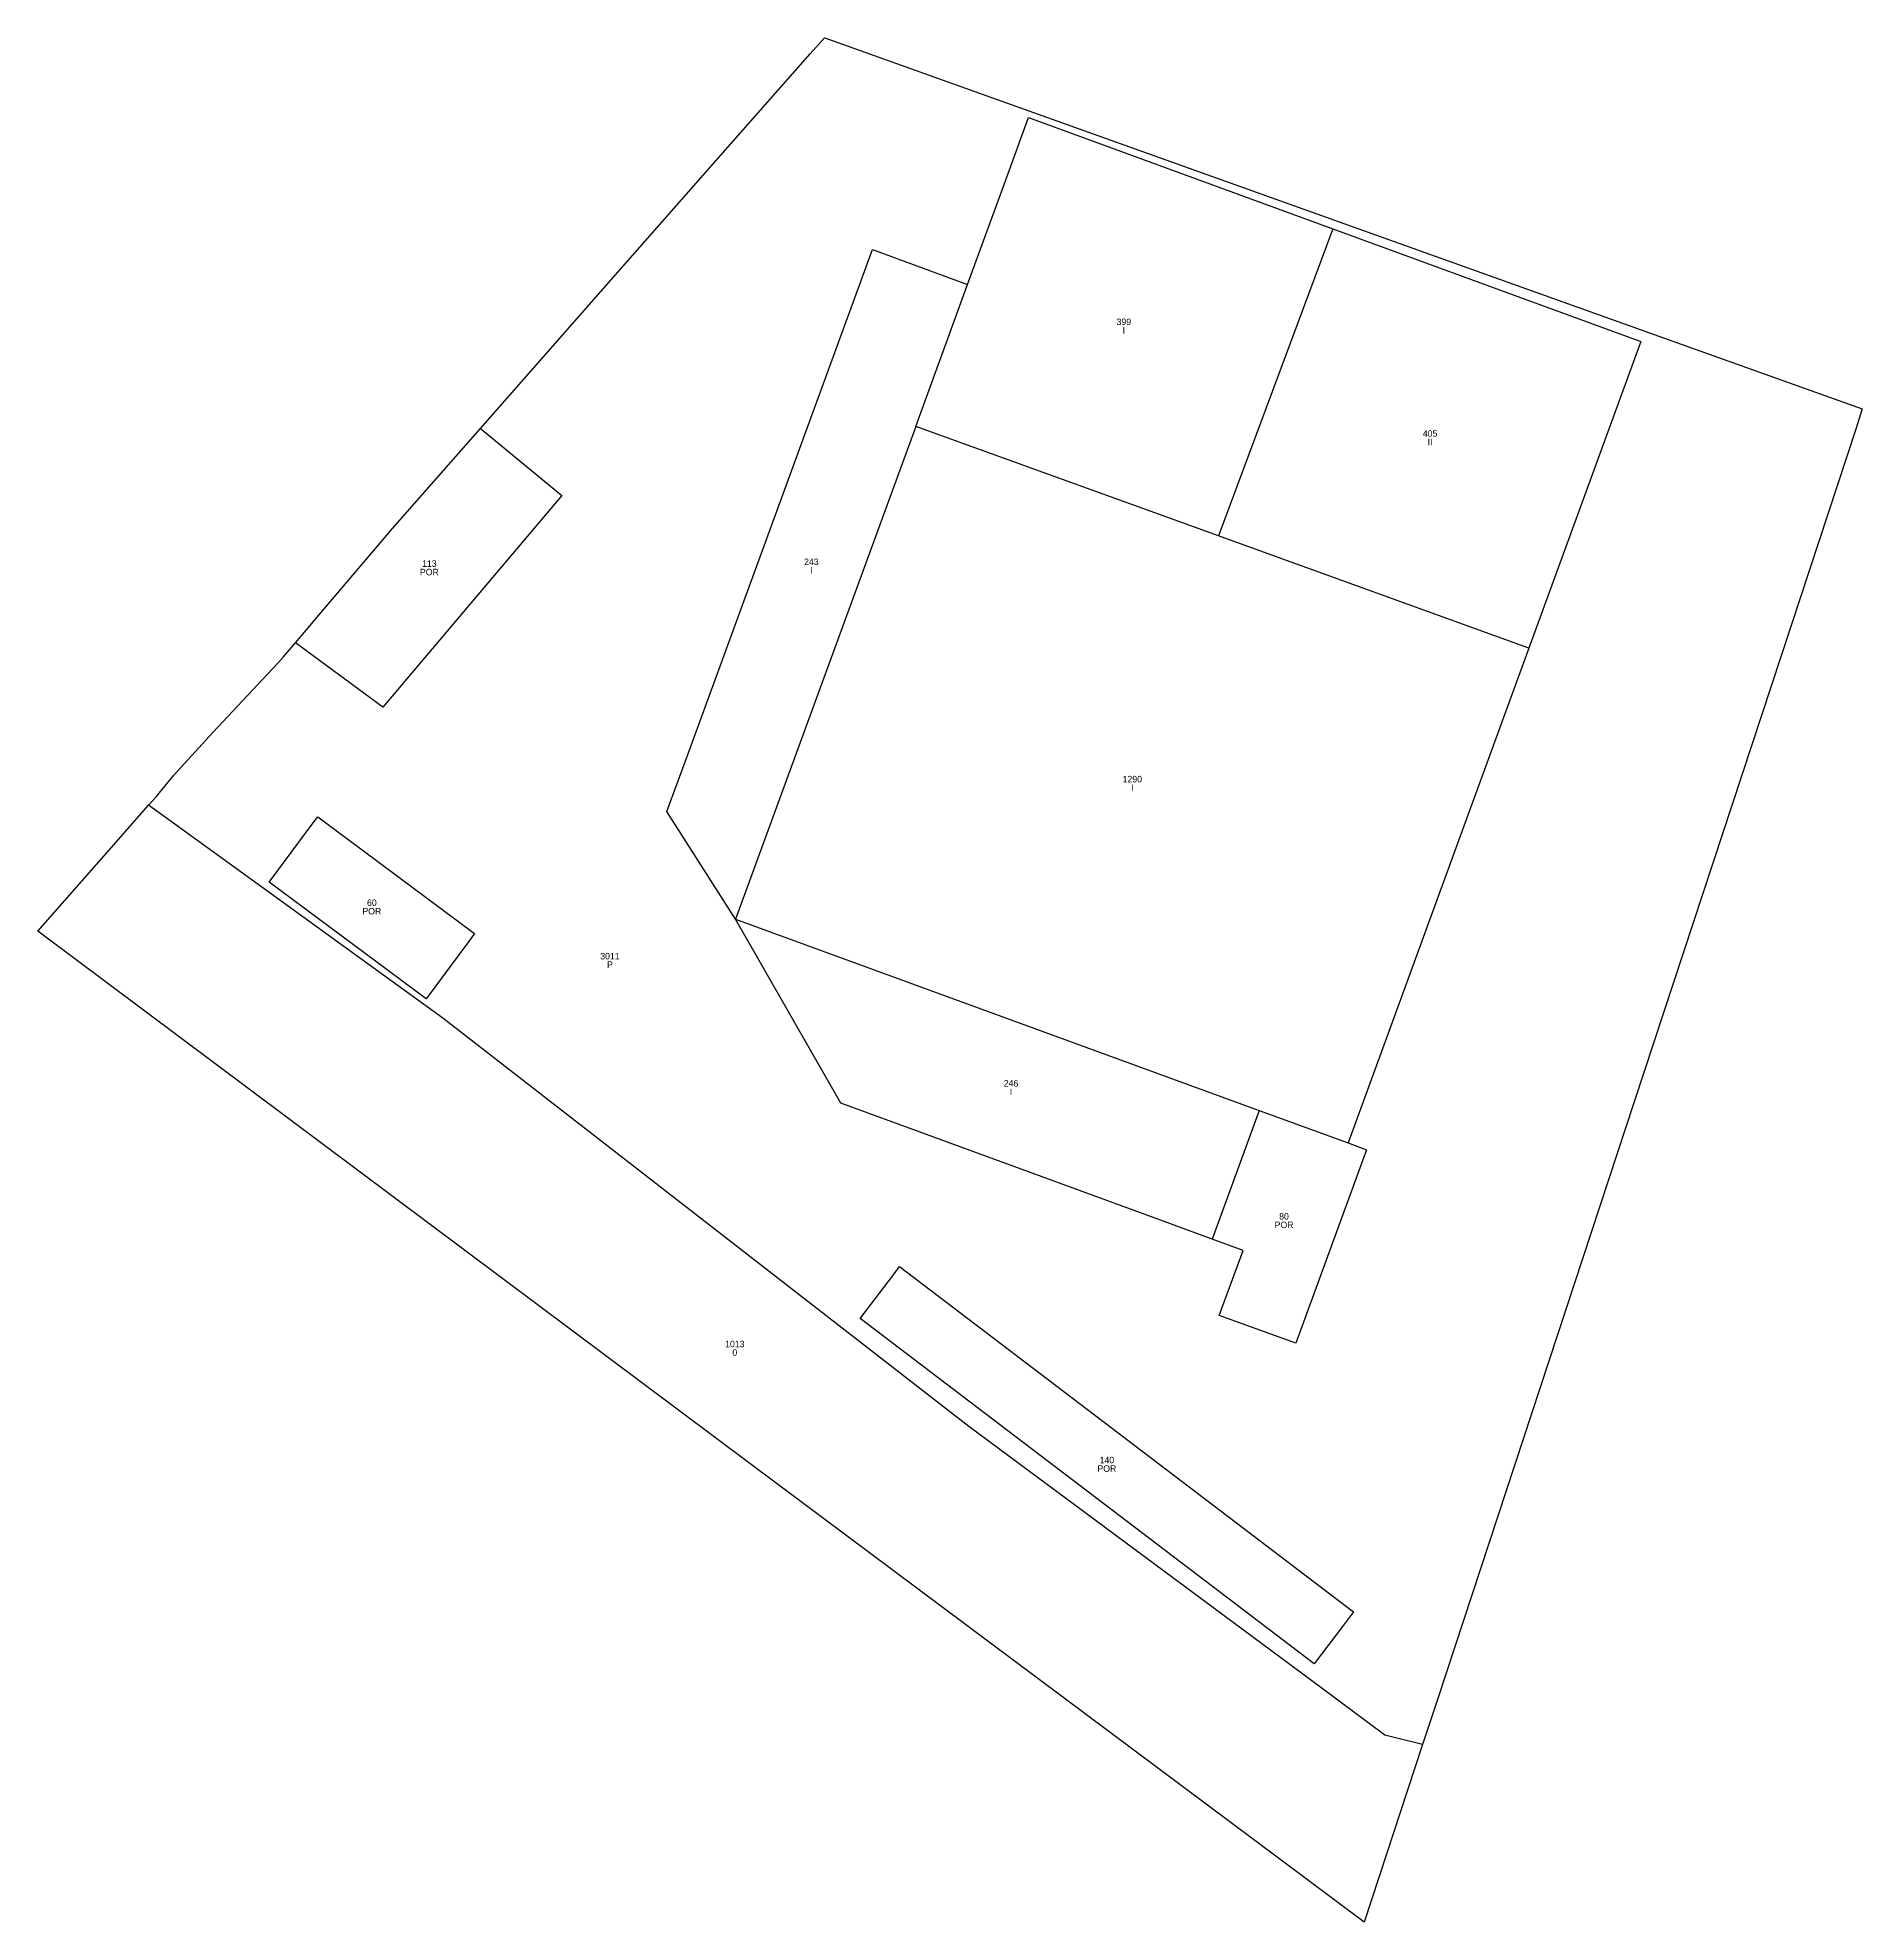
# Model space of a CAD drawing. Header units: metres. Extents: x 483691 to 483803, y 4631033 to 4631149.
import ezdxf
from ezdxf.enums import TextEntityAlignment as Align

# ---------------------------------------------------------------- set-up
doc = ezdxf.new("R2010")
doc.units = ezdxf.units.M

msp = doc.modelspace()

# ---------------------------------------------------------------- linework, layer by layer
at = {"layer": 'PG-LI'}
for p, q in [((483751.7775, 4631143.7305), (483770.4485, 4631136.9135)), ((483770.4485, 4631136.9135), (483763.4285, 4631118.0635)), ((483770.4485, 4631136.9135), (483789.3485, 4631130.0035)), ((483742.2035, 4631135.6315), (483748.037, 4631133.499)), ((483744.8515, 4631124.787), (483748.037, 4631133.499)), ((483789.3485, 4631130.0035), (483782.4685, 4631111.1735)), ((483744.8515, 4631124.787), (483733.8015, 4631094.564)), ((483763.4285, 4631118.0635), (483744.8515, 4631124.787)), ((483763.5885, 4631118.0035), (483763.4285, 4631118.0635)), ((483782.4685, 4631111.1735), (483763.5885, 4631118.0035)), ((483712.1645, 4631107.569), (483706.788, 4631111.5035)), ((483782.4685, 4631111.1735), (483774.262, 4631088.723)), ((483698.649, 4631100.9215), (483697.7845, 4631101.546)), ((483740.2485, 4631083.2655), (483733.8015, 4631094.564)), ((483733.8015, 4631094.564), (483765.924, 4631082.8265)), ((483774.262, 4631088.723), (483771.378, 4631080.8335)), ((483765.924, 4631082.8265), (483763.0415, 4631074.9365)), ((483765.924, 4631082.8265), (483771.378, 4631080.8335)), ((483764.9365, 4631074.244), (483763.0415, 4631074.9365))]:
    msp.add_line(p, q, dxfattribs=at)
for points in [[(483748.037, 4631133.499), (483750.361, 4631139.856), (483751.7775, 4631143.7305)], [(483733.8015, 4631094.564), (483729.588, 4631101.164), (483730.8415, 4631104.5895), (483742.2035, 4631135.6315)], [(483718.1395, 4631124.653), (483718.2435, 4631124.5675), (483723.147, 4631120.5455), (483712.1645, 4631107.569)], [(483775.9555, 4631043.9385), (483773.6335, 4631044.508), (483769.6995, 4631047.427), (483748.1045, 4631063.45), (483715.8365, 4631088.497), (483698.649, 4631100.9215)], [(483717.3565, 4631093.096), (483714.806, 4631089.6645), (483705.175, 4631096.8235), (483707.8865, 4631100.471), (483708.158, 4631100.836), (483717.789, 4631093.6775), (483717.3565, 4631093.096)], [(483763.0415, 4631074.9365), (483759.1025, 4631076.376), (483740.2485, 4631083.2655)], [(483771.378, 4631080.8335), (483772.5145, 4631080.4185), (483768.1755, 4631068.5435), (483763.48, 4631070.259), (483764.9365, 4631074.244)], [(483771.717, 4631052.0665), (483771.0975, 4631051.252), (483769.2955, 4631048.8825), (483741.4355, 4631070.068), (483743.478, 4631072.7535), (483743.857, 4631073.252), (483771.717, 4631052.0665)]]:
    msp.add_lwpolyline(points, dxfattribs=at)
at = {"layer": 'PG-LP'}
for p, q in [((483718.1395, 4631124.653), (483726.7415, 4631134.4345)), ((483775.9555, 4631043.9385), (483772.362, 4631033.0275))]:
    msp.add_line(p, q, dxfattribs=at)
for points in [[(483726.7415, 4631134.4345), (483732.2815, 4631140.7245), (483738.3715, 4631147.6345), (483739.247, 4631148.629), (483739.5015, 4631148.538), (483792.9695, 4631129.4185), (483802.932, 4631125.8555), (483802.5465, 4631124.686), (483798.5375, 4631112.5125), (483788.9375, 4631083.3605), (483783.68, 4631067.395), (483776.8805, 4631046.748), (483775.9555, 4631043.9385)], [(483706.788, 4631111.5035), (483708.0035, 4631112.935), (483712.7415, 4631118.5145), (483718.1395, 4631124.653)], [(483697.7845, 4631101.546), (483698.241, 4631102.0645), (483699.351, 4631103.4045), (483701.721, 4631106.0045), (483705.6825, 4631110.2405), (483706.0415, 4631110.6245), (483706.788, 4631111.5035)], [(483772.362, 4631033.0275), (483767.1055, 4631036.9535), (483734.6745, 4631061.1765), (483690.977, 4631093.814), (483695.9435, 4631099.455), (483697.7845, 4631101.546)]]:
    msp.add_lwpolyline(points, dxfattribs=at)

# ---------------------------------------------------------------- texts
at = {"layer": 'PG-AA'}
for s, p in [('I', (483757.62, 4631130.88)), ('II', (483776.41, 4631124.03)), ('POR', (483715.01, 4631116.05)), ('I', (483738.45, 4631116.16)), ('I', (483758.14, 4631102.83)), ('POR', (483711.48, 4631095.25)), ('P', (483726.09, 4631091.97)), ('I', (483750.7, 4631084.17)), ('POR', (483767.45, 4631076.01)), ('0', (483733.75, 4631068.18)), ('POR', (483756.58, 4631061.06))]:
    msp.add_text(s, height=0.4, dxfattribs=at).set_placement(p, align=Align.TOP_CENTER)
at = {"layer": 'PG-AS'}
for s, p in [('399', (483757.62, 4631130.88)), ('405', (483776.41, 4631124.03)), ('113', (483715.01, 4631116.05)), ('243', (483738.45, 4631116.16)), ('1290', (483758.14, 4631102.83)), ('60', (483711.48, 4631095.25)), ('3011', (483726.09, 4631091.97)), ('246', (483750.7, 4631084.17)), ('80', (483767.45, 4631076.01)), ('1013', (483733.75, 4631068.18)), ('140', (483756.58, 4631061.06))]:
    msp.add_text(s, height=0.4, dxfattribs=at).set_placement(p, align=Align.BOTTOM_CENTER)

doc.saveas('drawing.dxf')
